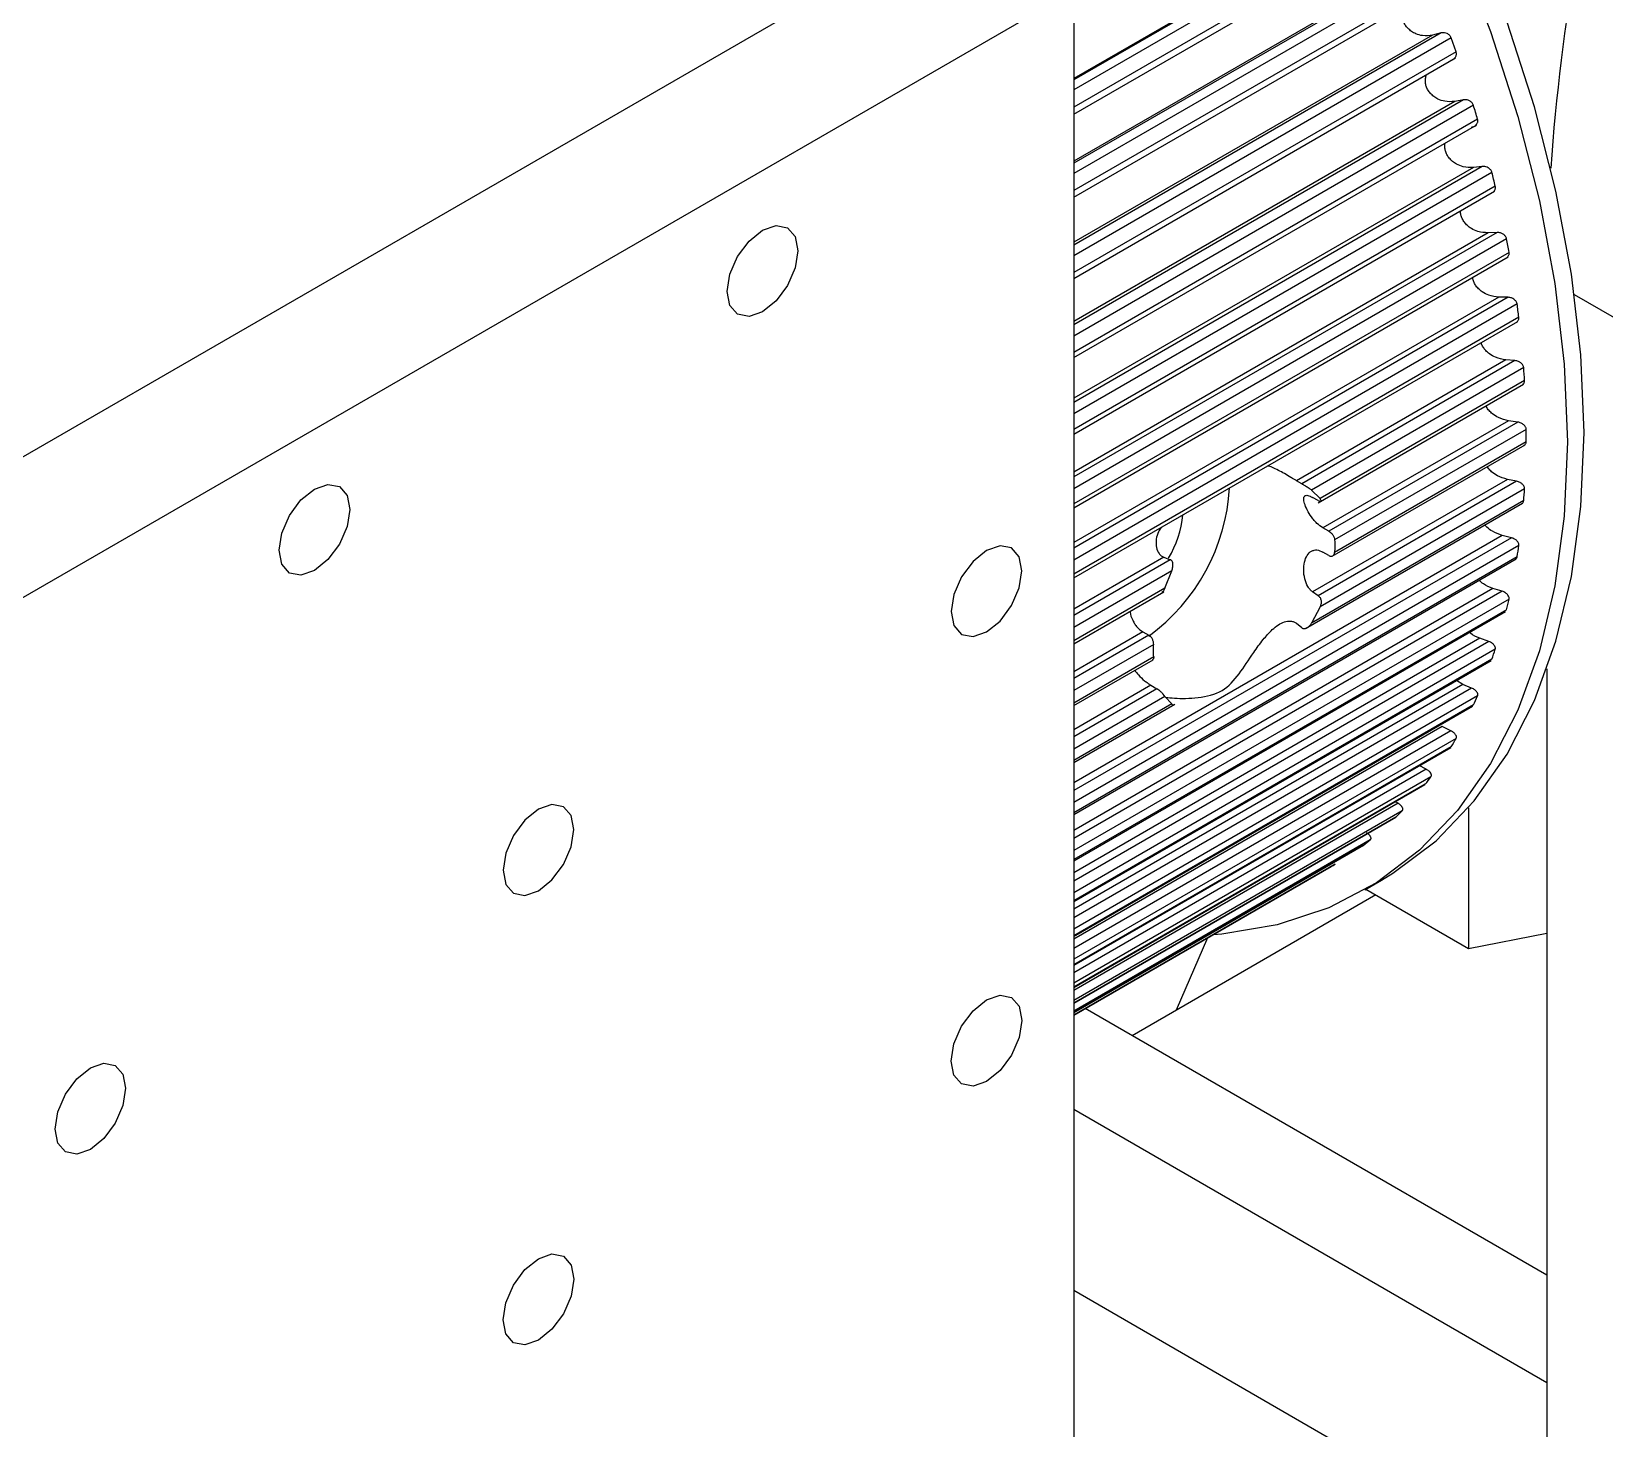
# Model space of a CAD drawing. Header units: millimetres. Extents: x 228 to 8791, y 273 to 5008.
# Drawn here: x 1267 to 1330.9, y 935.5 to 992.1 of the extents above; entities that cross this region are included whole.
import ezdxf

# ---------------------------------------------------------------- set-up
doc = ezdxf.new("R2010")
doc.units = ezdxf.units.MM

msp = doc.modelspace()

# ---------------------------------------------------------------- linework, layer by layer
at = {"color": 7, "linetype": 'Continuous', "lineweight": 25}
for p, q in [((1321.989, 997.466), (1309.335, 990.161)), ((1321.662, 997.331), (1309.335, 990.215)), ((1322.41, 997.314), (1309.335, 989.766)), ((973.283, 805.497), (1304.385, 996.638)), ((1322.667, 996.757), (1309.335, 989.06)), ((1309.335, 988.771), (1322.661, 996.464)), ((1323.185, 994.778), (1309.335, 986.782)), ((1322.848, 994.667), (1309.335, 986.867)), ((1323.602, 994.602), (1309.335, 986.366)), ((1323.831, 994.039), (1309.335, 985.671)), ((978.232, 802.639), (1309.335, 993.781)), ((1309.335, 993.781), (1309.335, 930.907)), ((1309.335, 985.408), (1323.815, 993.767)), ((1324.242, 992.068), (1309.335, 983.462)), ((1323.895, 991.981), (1309.335, 983.576)), ((1324.242, 992.068), (1323.895, 991.981)), ((1324.653, 991.869), (1309.335, 983.026)), ((1324.852, 991.304), (1309.335, 982.347)), ((1324.852, 991.304), (1324.653, 991.869)), ((1309.335, 982.11), (1324.828, 991.054)), ((1325.153, 989.353), (1309.335, 980.221)), ((1324.798, 989.29), (1309.335, 980.364)), ((1325.556, 989.133), (1309.335, 979.769)), ((1325.153, 989.353), (1324.798, 989.29)), ((1325.724, 988.569), (1309.335, 979.108)), ((1309.335, 978.897), (1325.693, 988.341)), ((1325.913, 986.65), (1309.335, 977.079)), ((1325.551, 986.611), (1309.335, 977.25)), ((1326.306, 986.41), (1309.335, 976.614)), ((1325.913, 986.65), (1325.551, 986.611)), ((1326.441, 985.852), (1309.335, 975.976)), ((1309.335, 975.79), (1326.405, 985.644)), ((1326.516, 983.975), (1309.335, 974.056)), ((1326.149, 983.96), (1309.335, 974.254)), ((1326.898, 983.718), (1309.335, 973.579)), ((1326.516, 983.975), (1326.149, 983.96)), ((1327, 983.168), (1309.335, 972.97)), ((1309.335, 972.807), (1326.96, 982.981)), ((1326.588, 981.353), (1309.335, 971.393)), ((1326.959, 981.345), (1309.335, 971.17)), ((1327.328, 981.073), (1309.335, 970.685)), ((1326.959, 981.345), (1326.588, 981.353)), ((1333.489, 979.227), (1329.655, 981.44)), ((1327.397, 980.534), (1309.335, 970.107)), ((1309.335, 969.966), (1327.353, 980.368)), ((1326.866, 978.807), (1318.373, 973.904)), ((1327.24, 978.776), (1318.588, 973.781)), ((1327.24, 978.776), (1326.866, 978.807)), ((1327.594, 978.49), (1318.99, 973.523)), ((1327.629, 977.966), (1319.333, 973.177)), ((1319.252, 973.011), (1327.584, 977.821)), ((1326.981, 976.337), (1319.45, 971.989)), ((1327.356, 976.283), (1319.687, 971.856)), ((1327.695, 975.987), (1319.921, 971.5)), ((1327.356, 976.283), (1326.981, 976.337)), ((1319.82, 970.836), (1327.649, 975.356)), ((1327.695, 975.482), (1319.921, 970.994)), ((1318.588, 973.781), (1318.373, 973.904)), ((1318.99, 973.523), (1319.333, 973.177)), ((1326.933, 973.959), (1319.031, 969.397)), ((1327.307, 973.884), (1319.261, 969.238)), ((1327.629, 973.578), (1319.333, 968.789)), ((1327.307, 973.884), (1326.933, 973.959)), ((1318.743, 967.903), (1327.549, 972.987)), ((1327.594, 973.094), (1318.99, 968.127)), ((1319.261, 973.103), (1319.031, 973.227)), ((1326.721, 971.686), (1309.335, 961.649)), ((1327.094, 971.591), (1309.335, 961.339)), ((1319.687, 971.856), (1319.45, 971.989)), ((1327.094, 971.591), (1326.721, 971.686)), ((1327.397, 971.279), (1309.335, 960.852)), ((1319.687, 970.865), (1319.45, 971.007)), ((1327.328, 970.819), (1309.335, 960.432)), ((1312.993, 970.798), (1309.335, 968.687)), ((1309.335, 960.368), (1327.285, 970.73)), ((1313.25, 970.699), (1309.335, 968.439)), ((1313.311, 970.245), (1309.335, 967.949)), ((1312.993, 970.798), (1313.25, 970.699)), ((1313.037, 969.543), (1313.311, 970.245)), ((1313.037, 969.543), (1309.335, 967.406)), ((1326.347, 969.534), (1309.335, 959.713)), ((1326.717, 969.419), (1309.335, 959.385)), ((1309.335, 967.286), (1312.993, 969.398)), ((1327, 969.103), (1309.335, 958.906)), ((1319.261, 969.238), (1319.031, 969.397)), ((1326.717, 969.419), (1326.347, 969.534)), ((1326.898, 968.671), (1309.335, 958.532)), ((1309.335, 958.482), (1326.858, 968.598)), ((1319.333, 968.789), (1318.99, 968.127)), ((1312.146, 967.772), (1309.335, 966.15)), ((1312.146, 967.772), (1312.384, 967.64)), ((1318.588, 967.939), (1318.373, 968.114)), ((1312.384, 967.64), (1309.335, 965.88)), ((1325.814, 967.515), (1309.335, 958.002)), ((1326.178, 967.382), (1309.335, 957.659)), ((1312.581, 967.262), (1309.335, 965.388)), ((1326.441, 967.065), (1309.335, 957.189)), ((1326.178, 967.382), (1325.814, 967.515)), ((1312.581, 966.756), (1309.335, 964.883)), ((1326.306, 966.662), (1309.335, 956.865)), ((1309.335, 964.783), (1312.557, 966.643)), ((1309.335, 956.828), (1326.271, 966.605)), ((1325.124, 965.642), (1324.863, 965.792)), ((1328.539, 966.273), (1328.539, 930)), ((1325.124, 965.642), (1309.335, 956.527)), ((1312.468, 965.608), (1309.335, 963.799)), ((1325.482, 965.492), (1309.335, 956.171)), ((1312.713, 965.458), (1309.335, 963.508)), ((1325.724, 965.175), (1309.335, 955.714)), ((1313.037, 965.155), (1309.335, 963.018)), ((1312.468, 965.608), (1312.713, 965.458)), ((1313.311, 964.849), (1313.037, 965.155)), ((1325.482, 965.492), (1325.124, 965.642)), ((1313.311, 964.849), (1309.335, 962.553)), ((1309.335, 962.472), (1313.435, 964.839)), ((1325.556, 964.805), (1309.335, 955.441)), ((1309.335, 955.416), (1325.527, 964.763)), ((1324.281, 963.926), (1309.335, 955.298)), ((1324.632, 963.761), (1324.281, 963.926)), ((1324.632, 963.761), (1309.335, 954.931)), ((1324.852, 963.447), (1309.335, 954.49)), ((1324.653, 963.112), (1309.335, 954.269)), ((1309.335, 954.253), (1324.631, 963.083)), ((1323.634, 962.2), (1309.335, 953.945)), ((1323.634, 962.2), (1323.354, 962.346)), ((1323.831, 961.891), (1309.335, 953.523)), ((1323.602, 961.592), (1309.335, 953.356)), ((1309.335, 953.347), (1323.588, 961.575)), ((1322.494, 960.817), (1309.335, 953.221)), ((1322.494, 960.817), (1322.385, 960.88)), ((1322.667, 960.516), (1309.335, 952.82)), ((1322.41, 960.256), (1309.335, 952.708)), ((1309.335, 952.704), (1322.406, 960.25)), ((1325.351, 960.637), (1325.351, 954.931)), ((1321.369, 959.331), (1309.335, 952.385)), ((1309.335, 952.328), (1321.09, 959.114)), ((1321.084, 959.111), (1309.335, 952.329)), ((1319.942, 958.344), (1309.335, 952.22)), ((1309.335, 952.219), (1319.786, 958.252)), ((1321.149, 957.307), (1321.821, 957.695)), ((1321.598, 957.097), (1311.707, 951.388)), ((1321.192, 957.332), (1325.351, 954.931)), ((1325.351, 954.931), (1328.539, 955.554)), ((1314.764, 955.353), (1313.494, 952.419)), ((1328.539, 941.671), (1309.801, 952.488)), ((1328.539, 937.306), (1309.335, 948.393)), ((1329.246, 929.551), (1309.335, 941.045))]:
    msp.add_line(p, q, dxfattribs=at)
at = {"color": 7, "linetype": 'Continuous', "lineweight": 25, "flags": 128}
for points in [[(1324.914, 995.564), (1326.25, 992.123), (1327.359, 988.678), (1328.232, 985.26), (1328.862, 981.9), (1329.242, 978.628), (1329.369, 975.475)], [(1330.041, 975.863), (1329.913, 979.016), (1329.533, 982.288), (1328.904, 985.648), (1328.031, 989.066), (1326.921, 992.511)], [(1296.708, 980.755), (1296.16, 980.565), (1295.696, 980.655), (1295.385, 981.012), (1295.276, 981.582), (1295.385, 982.278), (1295.696, 982.993), (1296.16, 983.62), (1296.708, 984.062), (1297.256, 984.253), (1297.721, 984.162), (1298.031, 983.805), (1298.14, 983.235), (1298.031, 982.539), (1297.721, 981.824), (1297.256, 981.197), (1296.708, 980.755)], [(1329.369, 975.475), (1329.242, 972.468), (1328.862, 969.636), (1328.232, 967.002), (1327.359, 964.593), (1326.25, 962.428), (1324.914, 960.529), (1323.366, 958.911), (1321.617, 957.59), (1319.684, 956.578), (1317.585, 955.884), (1315.339, 955.513), (1314.995, 955.486)], [(1321.821, 957.695), (1322.289, 957.978), (1324.037, 959.299), (1325.586, 960.916), (1326.921, 962.816), (1328.031, 964.981), (1328.904, 967.39), (1329.533, 970.023), (1329.913, 972.856), (1330.041, 975.863)], [(1278.525, 970.258), (1277.978, 970.068), (1277.513, 970.158), (1277.203, 970.515), (1277.094, 971.085), (1277.203, 971.781), (1277.513, 972.497), (1277.978, 973.123), (1278.525, 973.565), (1279.073, 973.756), (1279.538, 973.666), (1279.848, 973.308), (1279.957, 972.739), (1279.848, 972.043), (1279.538, 971.327), (1279.073, 970.701), (1278.525, 970.258)], [(1305.8, 967.767), (1306.348, 968.21), (1306.812, 968.836), (1307.122, 969.552), (1307.231, 970.247), (1307.122, 970.817), (1306.812, 971.175), (1306.348, 971.265), (1305.8, 971.074), (1305.252, 970.632), (1304.787, 970.006), (1304.477, 969.29), (1304.368, 968.594), (1304.477, 968.024), (1304.787, 967.667), (1305.252, 967.577), (1305.8, 967.767)], [(1287.617, 957.271), (1288.165, 957.713), (1288.629, 958.339), (1288.94, 959.055), (1289.049, 959.751), (1288.94, 960.321), (1288.629, 960.678), (1288.165, 960.768), (1287.617, 960.578), (1287.069, 960.135), (1286.604, 959.509), (1286.294, 958.793), (1286.185, 958.098), (1286.294, 957.528), (1286.604, 957.17), (1287.069, 957.08), (1287.617, 957.271)], [(1305.8, 949.531), (1305.252, 949.341), (1304.787, 949.431), (1304.477, 949.788), (1304.368, 950.358), (1304.477, 951.054), (1304.787, 951.769), (1305.252, 952.396), (1305.8, 952.838), (1306.348, 953.029), (1306.812, 952.938), (1307.122, 952.581), (1307.231, 952.011), (1307.122, 951.316), (1306.812, 950.6), (1306.348, 949.973), (1305.8, 949.531)], [(1269.434, 946.774), (1268.886, 946.584), (1268.422, 946.674), (1268.111, 947.031), (1268.002, 947.601), (1268.111, 948.297), (1268.422, 949.012), (1268.886, 949.639), (1269.434, 950.081), (1269.982, 950.271), (1270.447, 950.181), (1270.757, 949.824), (1270.866, 949.254), (1270.757, 948.558), (1270.447, 947.843), (1269.982, 947.216), (1269.434, 946.774)], [(1287.617, 939.035), (1287.069, 938.844), (1286.604, 938.934), (1286.294, 939.292), (1286.185, 939.861), (1286.294, 940.557), (1286.604, 941.273), (1287.069, 941.899), (1287.617, 942.342), (1288.165, 942.532), (1288.629, 942.442), (1288.94, 942.085), (1289.049, 941.515), (1288.94, 940.819), (1288.629, 940.103), (1288.165, 939.477), (1287.617, 939.035)]]:
    msp.add_lwpolyline(points, dxfattribs=at)
at = {"color": 7, "linetype": 'Continuous', "lineweight": 25}
for centre, radius, start, end in [((1415.257, 980.389), 86.789, 164.29401, 175.91009), ((1271.3, 972.703), 56.689, 16.25288, 16.84735), ((1274.878, 973.666), 52.983, 13.2961, 13.91798), ((1278.843, 974.513), 48.929, 10.18792, 10.84369), ((1283.061, 975.173), 44.658, 6.89466, 7.5916), ((1287.392, 975.591), 40.306, 3.37862, 4.12486), ((1291.694, 975.734), 36.002, 359.5977, 0.4023), ((1307.658, 974.075), 8.012, 306.12166, 356.71735), ((1295.83, 975.591), 31.862, 355.5055, 356.37837), ((1309.908, 972.817), 3.86, 327.92134, 355.5587), ((1299.679, 975.173), 27.99, 351.0522, 352.00381), ((1303.136, 974.513), 24.469, 346.1867, 347.22754), ((1306.124, 973.666), 21.363, 340.86094, 342.00037), ((1308.59, 972.703), 18.714, 335.03692, 336.2815), ((1310.516, 971.708), 16.546, 328.69705, 330.04812), ((1311.91, 970.774), 14.867, 321.85694, 323.3079), ((1312.811, 969.997), 13.676, 314.57774, 316.11177), ((1313.286, 969.469), 12.965, 306.97253, 308.56209), ((1313.422, 969.277), 12.729, 299.99732, 300.80996)]:
    msp.add_arc(centre, radius, start, end, dxfattribs=at)
for points, knots in [([(1323.895, 991.981), (1323.762, 991.963), (1323.537, 991.933), (1323.241, 992.016), (1323.043, 992.124), (1322.899, 992.246), (1322.788, 992.383), (1322.711, 992.533), (1322.669, 992.692), (1322.664, 992.86), (1322.692, 993.021), (1322.74, 993.115), (1322.763, 993.159)], [0, 0, 0, 0, 0.200269, 0.336592, 0.429744, 0.516882, 0.598752, 0.676248, 0.753904, 0.835883, 0.923101, 1, 1, 1, 1]), ([(1324.653, 991.869), (1324.646, 991.886), (1324.63, 991.921), (1324.593, 991.969), (1324.544, 992.012), (1324.474, 992.053), (1324.369, 992.084), (1324.288, 992.074), (1324.242, 992.068)], [0, 0, 0, 0, 0.111503, 0.229876, 0.356408, 0.492158, 0.709703, 1, 1, 1, 1]), ([(1324.632, 990.959), (1324.675, 990.974), (1324.75, 990.999), (1324.818, 991.07), (1324.851, 991.133), (1324.865, 991.189), (1324.867, 991.247), (1324.857, 991.285), (1324.852, 991.304)], [0, 0, 0, 0, 0.290662, 0.507646, 0.635159, 0.756001, 0.879996, 1, 1, 1, 1]), ([(1324.798, 989.29), (1324.662, 989.281), (1324.434, 989.266), (1324.14, 989.365), (1323.947, 989.484), (1323.808, 989.612), (1323.704, 989.753), (1323.635, 989.904), (1323.603, 990.062), (1323.604, 990.224), (1323.636, 990.324), (1323.652, 990.375)], [0, 0, 0, 0, 0.218199, 0.366727, 0.468218, 0.563158, 0.652357, 0.736792, 0.8214, 0.910718, 1, 1, 1, 1]), ([(1325.556, 989.133), (1325.55, 989.15), (1325.536, 989.185), (1325.501, 989.234), (1325.455, 989.279), (1325.386, 989.323), (1325.282, 989.361), (1325.2, 989.356), (1325.153, 989.353)], [0, 0, 0, 0, 0.111503, 0.229876, 0.356408, 0.492158, 0.709703, 1, 1, 1, 1]), ([(1325.482, 988.247), (1325.526, 988.258), (1325.604, 988.278), (1325.676, 988.344), (1325.713, 988.402), (1325.73, 988.456), (1325.736, 988.512), (1325.728, 988.55), (1325.724, 988.569)], [0, 0, 0, 0, 0.290663, 0.507646, 0.637159, 0.755543, 0.878681, 1, 1, 1, 1]), ([(1325.551, 986.611), (1325.413, 986.611), (1325.182, 986.611), (1324.892, 986.725), (1324.704, 986.853), (1324.571, 986.986), (1324.475, 987.13), (1324.414, 987.282), (1324.393, 987.437), (1324.394, 987.547), (1324.411, 987.598), (1324.412, 987.601)], [0, 0, 0, 0, 0.238219, 0.400375, 0.511179, 0.61483, 0.712213, 0.804394, 0.896765, 0.994279, 1, 1, 1, 1]), ([(1326.306, 986.41), (1326.3, 986.427), (1326.289, 986.462), (1326.257, 986.512), (1326.212, 986.559), (1326.146, 986.606), (1326.043, 986.649), (1325.96, 986.649), (1325.913, 986.65)], [0, 0, 0, 0, 0.111503, 0.229876, 0.356408, 0.492158, 0.709703, 1, 1, 1, 1]), ([(1326.386, 985.647), (1326.398, 985.662), (1326.421, 985.69), (1326.441, 985.741), (1326.45, 985.795), (1326.444, 985.833), (1326.441, 985.852)], [0, 0, 0, 0, 0.266263, 0.510677, 0.750934, 1, 1, 1, 1]), ([(1326.149, 983.96), (1326.01, 983.968), (1325.777, 983.983), (1325.491, 984.112), (1325.31, 984.248), (1325.184, 984.385), (1325.095, 984.531), (1325.045, 984.681), (1325.028, 984.791), (1325.037, 984.847), (1325.038, 984.855)], [0, 0, 0, 0, 0.261302, 0.439171, 0.560712, 0.674407, 0.781226, 0.88234, 0.983662, 1, 1, 1, 1]), ([(1326.898, 983.718), (1326.893, 983.735), (1326.884, 983.77), (1326.854, 983.82), (1326.813, 983.868), (1326.748, 983.918), (1326.647, 983.966), (1326.564, 983.972), (1326.516, 983.975)], [0, 0, 0, 0, 0.111503, 0.229876, 0.356408, 0.492158, 0.709703, 1, 1, 1, 1]), ([(1326.932, 982.972), (1326.945, 982.986), (1326.97, 983.013), (1326.994, 983.061), (1327.006, 983.113), (1327.002, 983.149), (1327, 983.168)], [0, 0, 0, 0, 0.269051, 0.51686, 0.748138, 1, 1, 1, 1]), ([(1326.588, 981.353), (1326.449, 981.37), (1326.214, 981.399), (1325.935, 981.541), (1325.76, 981.684), (1325.641, 981.825), (1325.564, 981.972), (1325.525, 982.083), (1325.524, 982.142), (1325.524, 982.152)], [0, 0, 0, 0, 0.289019, 0.485755, 0.620187, 0.745942, 0.864092, 0.975931, 1, 1, 1, 1]), ([(1327.328, 981.073), (1327.325, 981.089), (1327.318, 981.123), (1327.291, 981.174), (1327.252, 981.223), (1327.19, 981.275), (1327.091, 981.328), (1327.007, 981.339), (1326.959, 981.345)], [0, 0, 0, 0, 0.111503, 0.229876, 0.356408, 0.492158, 0.709703, 1, 1, 1, 1]), ([(1327.316, 980.349), (1327.33, 980.362), (1327.358, 980.386), (1327.384, 980.432), (1327.399, 980.481), (1327.397, 980.516), (1327.397, 980.534)], [0, 0, 0, 0, 0.271544, 0.522786, 0.755747, 1, 1, 1, 1]), ([(1326.866, 978.807), (1326.727, 978.832), (1326.492, 978.874), (1326.22, 979.029), (1326.052, 979.178), (1325.944, 979.322), (1325.883, 979.434), (1325.87, 979.497), (1325.867, 979.51)], [0, 0, 0, 0, 0.323192, 0.543188, 0.693515, 0.834139, 0.966258, 1, 1, 1, 1]), ([(1327.594, 978.49), (1327.592, 978.506), (1327.587, 978.54), (1327.563, 978.59), (1327.527, 978.64), (1327.468, 978.694), (1327.372, 978.752), (1327.288, 978.767), (1327.24, 978.776)], [0, 0, 0, 0, 0.111503, 0.229876, 0.356408, 0.492158, 0.709703, 1, 1, 1, 1]), ([(1327.54, 977.797), (1327.553, 977.808), (1327.581, 977.829), (1327.61, 977.87), (1327.628, 977.917), (1327.628, 977.95), (1327.629, 977.966)], [0, 0, 0, 0, 0.25194, 0.513804, 0.75793, 1, 1, 1, 1]), ([(1326.981, 976.337), (1326.843, 976.37), (1326.609, 976.425), (1326.344, 976.591), (1326.187, 976.745), (1326.1, 976.86), (1326.073, 976.928), (1326.066, 976.945)], [0, 0, 0, 0, 0.366994, 0.616807, 0.787508, 0.94719, 1, 1, 1, 1]), ([(1327.603, 976.169), (1327.566, 976.197), (1327.493, 976.254), (1327.402, 976.274), (1327.356, 976.283)], [0, 0, 0, 0, 0.498929, 1, 1, 1, 1]), ([(1327.695, 975.987), (1327.694, 976.002), (1327.691, 976.033), (1327.673, 976.08), (1327.645, 976.127), (1327.617, 976.155), (1327.603, 976.169)], [0, 0, 0, 0, 0.234869, 0.47831, 0.732667, 1, 1, 1, 1]), ([(1327.596, 975.326), (1327.61, 975.335), (1327.639, 975.353), (1327.67, 975.391), (1327.691, 975.435), (1327.694, 975.466), (1327.695, 975.482)], [0, 0, 0, 0, 0.243069, 0.511291, 0.762687, 1, 1, 1, 1]), ([(1318.373, 973.904), (1318.338, 973.924), (1318.269, 973.963), (1318.104, 974.06), (1317.888, 974.189), (1317.631, 974.331), (1317.396, 974.449), (1317.261, 974.487), (1317.197, 974.505)], [0, 0, 0, 0, 0.100891, 0.201343, 0.40219, 0.590268, 0.804875, 1, 1, 1, 1]), ([(1326.933, 973.959), (1326.795, 973.999), (1326.562, 974.066), (1326.309, 974.242), (1326.176, 974.375), (1326.132, 974.449), (1326.118, 974.472)], [0, 0, 0, 0, 0.425979, 0.715944, 0.914081, 1, 1, 1, 1]), ([(1318.588, 973.781), (1318.602, 973.773), (1318.63, 973.757), (1318.685, 973.726), (1318.746, 973.689), (1318.816, 973.644), (1318.907, 973.587), (1318.958, 973.547), (1318.99, 973.523)], [0, 0, 0, 0, 0.109822, 0.22767, 0.357166, 0.501057, 0.69007, 1, 1, 1, 1]), ([(1327.629, 973.578), (1327.628, 973.594), (1327.628, 973.625), (1327.61, 973.674), (1327.58, 973.723), (1327.528, 973.781), (1327.438, 973.845), (1327.355, 973.87), (1327.307, 973.884)], [0, 0, 0, 0, 0.114372, 0.230494, 0.3553, 0.489798, 0.711341, 1, 1, 1, 1]), ([(1319.45, 971.989), (1319.367, 972.044), (1319.243, 972.126), (1319.088, 972.295), (1318.948, 972.476), (1318.796, 972.723), (1318.69, 972.988), (1318.652, 973.191), (1318.701, 973.3), (1318.799, 973.321), (1318.921, 973.283), (1318.994, 973.246), (1319.031, 973.227)], [0, 0, 0, 0, 0.125171, 0.186681, 0.25081, 0.375248, 0.500826, 0.624154, 0.751482, 0.879247, 0.939199, 1, 1, 1, 1]), ([(1319.261, 973.103), (1319.274, 973.096), (1319.301, 973.083), (1319.332, 973.074), (1319.355, 973.074), (1319.373, 973.086), (1319.377, 973.115), (1319.348, 973.157), (1319.333, 973.177)], [0, 0, 0, 0, 0.120049, 0.237962, 0.36031, 0.493006, 0.747889, 1, 1, 1, 1]), ([(1327.526, 972.975), (1327.539, 972.987), (1327.564, 973.009), (1327.587, 973.05), (1327.592, 973.08), (1327.594, 973.094)], [0, 0, 0, 0, 0.354355, 0.68648, 1, 1, 1, 1]), ([(1312.879, 972.012), (1312.83, 971.929), (1312.727, 971.755), (1312.668, 971.468), (1312.676, 971.182), (1312.766, 970.979), (1312.881, 970.853), (1312.955, 970.816), (1312.993, 970.798)], [0, 0, 0, 0, 0.193971, 0.408853, 0.59753, 0.79848, 0.898984, 1, 1, 1, 1]), ([(1319.687, 971.856), (1319.713, 971.839), (1319.753, 971.813), (1319.807, 971.756), (1319.857, 971.691), (1319.905, 971.599), (1319.916, 971.533), (1319.921, 971.5)], [0, 0, 0, 0, 0.225429, 0.356872, 0.500526, 0.750239, 1, 1, 1, 1]), ([(1319.921, 971.5), (1319.925, 971.407), (1319.933, 971.242), (1319.925, 971.07), (1319.921, 970.994)], [0, 0, 0, 0, 0.559946, 1, 1, 1, 1]), ([(1326.721, 971.686), (1326.586, 971.734), (1326.358, 971.814), (1326.127, 971.978), (1326.046, 972.077), (1326.022, 972.105)], [0, 0, 0, 0, 0.510361, 0.857764, 1, 1, 1, 1]), ([(1327.397, 971.279), (1327.397, 971.295), (1327.399, 971.325), (1327.384, 971.372), (1327.358, 971.42), (1327.309, 971.478), (1327.223, 971.546), (1327.14, 971.575), (1327.094, 971.591)], [0, 0, 0, 0, 0.118959, 0.232226, 0.354726, 0.487412, 0.713305, 1, 1, 1, 1]), ([(1319.031, 969.397), (1318.994, 969.426), (1318.921, 969.484), (1318.799, 969.653), (1318.701, 969.922), (1318.652, 970.272), (1318.69, 970.61), (1318.795, 970.891), (1318.947, 971.035), (1319.088, 971.091), (1319.243, 971.105), (1319.367, 971.046), (1319.45, 971.007)], [0, 0, 0, 0, 0.06076, 0.120686, 0.24843, 0.375647, 0.498997, 0.624482, 0.74891, 0.813129, 0.874711, 1, 1, 1, 1]), ([(1319.687, 970.865), (1319.701, 970.857), (1319.729, 970.843), (1319.784, 970.832), (1319.847, 970.848), (1319.895, 970.893), (1319.916, 970.947), (1319.92, 970.978), (1319.921, 970.994)], [0, 0, 0, 0, 0.123892, 0.245174, 0.499767, 0.754451, 0.875916, 1, 1, 1, 1]), ([(1313.311, 970.245), (1313.33, 970.298), (1313.36, 970.385), (1313.367, 970.498), (1313.354, 970.576), (1313.329, 970.634), (1313.295, 970.677), (1313.265, 970.692), (1313.25, 970.699)], [0, 0, 0, 0, 0.309892, 0.498919, 0.64281, 0.772309, 0.890164, 1, 1, 1, 1]), ([(1327.253, 970.712), (1327.266, 970.721), (1327.292, 970.74), (1327.318, 970.777), (1327.325, 970.806), (1327.328, 970.819)], [0, 0, 0, 0, 0.341564, 0.680269, 1, 1, 1, 1]), ([(1326.347, 969.534), (1326.211, 969.586), (1325.998, 969.668), (1325.837, 969.81), (1325.779, 969.861)], [0, 0, 0, 0, 0.641876, 1, 1, 1, 1]), ([(1313.037, 969.543), (1313.021, 969.503), (1312.99, 969.43), (1312.937, 969.384), (1312.913, 969.363)], [0, 0, 0, 0, 0.539019, 1, 1, 1, 1]), ([(1319.261, 969.238), (1319.273, 969.228), (1319.299, 969.207), (1319.331, 969.162), (1319.356, 969.106), (1319.375, 969.025), (1319.377, 968.913), (1319.348, 968.833), (1319.333, 968.789)], [0, 0, 0, 0, 0.112458, 0.231376, 0.357839, 0.492747, 0.728069, 1, 1, 1, 1]), ([(1327, 969.103), (1327.002, 969.118), (1327.005, 969.145), (1326.993, 969.2), (1326.951, 969.271), (1326.876, 969.341), (1326.793, 969.392), (1326.743, 969.41), (1326.717, 969.419)], [0, 0, 0, 0, 0.122834, 0.215424, 0.426837, 0.68709, 0.837015, 1, 1, 1, 1]), ([(1311.631, 968.612), (1311.63, 968.599), (1311.624, 968.478), (1311.702, 968.292), (1311.807, 968.092), (1311.943, 967.911), (1312.064, 967.828), (1312.146, 967.772)], [0, 0, 0, 0, 0.036992, 0.356085, 0.520772, 0.6787, 1, 1, 1, 1]), ([(1313.066, 965.122), (1313.181, 965.107), (1313.547, 965.06), (1314.375, 965.072), (1315.425, 965.318), (1316.052, 966.04), (1316.536, 966.795), (1316.99, 967.43), (1317.332, 967.819), (1317.629, 968.061), (1317.887, 968.193), (1318.104, 968.22), (1318.269, 968.183), (1318.338, 968.137), (1318.373, 968.114)], [0, 0, 0, 0, 0.070298, 0.224708, 0.379158, 0.533697, 0.687515, 0.773061, 0.843533, 0.885233, 0.921869, 0.960877, 0.980389, 1, 1, 1, 1]), ([(1318.588, 967.939), (1318.604, 967.93), (1318.635, 967.91), (1318.692, 967.905), (1318.751, 967.915), (1318.826, 967.946), (1318.915, 968.012), (1318.964, 968.088), (1318.99, 968.127)], [0, 0, 0, 0, 0.12393, 0.247422, 0.370628, 0.500053, 0.739362, 1, 1, 1, 1]), ([(1325.814, 967.515), (1325.677, 967.571), (1325.52, 967.635), (1325.405, 967.738), (1325.391, 967.751)], [0, 0, 0, 0, 0.874018, 1, 1, 1, 1]), ([(1312.581, 967.262), (1312.579, 967.297), (1312.575, 967.367), (1312.532, 967.481), (1312.467, 967.581), (1312.412, 967.62), (1312.384, 967.64)], [0, 0, 0, 0, 0.250006, 0.500219, 0.749413, 1, 1, 1, 1]), ([(1312.581, 966.756), (1312.578, 966.848), (1312.572, 967.013), (1312.578, 967.186), (1312.581, 967.262)], [0, 0, 0, 0, 0.559946, 1, 1, 1, 1]), ([(1326.441, 967.065), (1326.444, 967.079), (1326.45, 967.105), (1326.44, 967.159), (1326.403, 967.229), (1326.332, 967.299), (1326.252, 967.351), (1326.204, 967.372), (1326.178, 967.382)], [0, 0, 0, 0, 0.122033, 0.227273, 0.433033, 0.689403, 0.837975, 1, 1, 1, 1]), ([(1312.581, 966.756), (1312.581, 966.741), (1312.581, 966.712), (1312.567, 966.663), (1312.543, 966.643), (1312.527, 966.63)], [0, 0, 0, 0, 0.248025, 0.490835, 1, 1, 1, 1]), ([(1311.811, 966.212), (1311.857, 966.15), (1311.968, 966.002), (1312.166, 965.823), (1312.343, 965.687), (1312.426, 965.634), (1312.468, 965.608)], [0, 0, 0, 0, 0.269563, 0.645085, 0.821296, 1, 1, 1, 1]), ([(1313.037, 965.155), (1313.017, 965.181), (1312.98, 965.231), (1312.891, 965.325), (1312.796, 965.404), (1312.739, 965.441), (1312.713, 965.458)], [0, 0, 0, 0, 0.294688, 0.564209, 0.797735, 1, 1, 1, 1]), ([(1325.724, 965.175), (1325.728, 965.188), (1325.736, 965.214), (1325.73, 965.267), (1325.695, 965.336), (1325.63, 965.404), (1325.554, 965.459), (1325.507, 965.481), (1325.482, 965.492)], [0, 0, 0, 0, 0.120615, 0.239842, 0.439669, 0.691912, 0.839028, 1, 1, 1, 1]), ([(1313.311, 964.849), (1313.328, 964.834), (1313.36, 964.807), (1313.37, 964.795), (1313.361, 964.798), (1313.36, 964.799)], [0, 0, 0, 0, 0.484695, 0.929802, 1, 1, 1, 1]), ([(1324.852, 963.447), (1324.857, 963.459), (1324.867, 963.483), (1324.865, 963.534), (1324.835, 963.602), (1324.774, 963.67), (1324.702, 963.725), (1324.656, 963.749), (1324.632, 963.761)], [0, 0, 0, 0, 0.119134, 0.242986, 0.446912, 0.69458, 0.840122, 1, 1, 1, 1]), ([(1323.831, 961.891), (1323.837, 961.901), (1323.849, 961.923), (1323.851, 961.971), (1323.826, 962.037), (1323.755, 962.124), (1323.677, 962.173), (1323.634, 962.2)], [0, 0, 0, 0, 0.11773, 0.240916, 0.45558, 0.698447, 1, 1, 1, 1]), ([(1322.667, 960.516), (1322.674, 960.525), (1322.688, 960.544), (1322.695, 960.589), (1322.675, 960.653), (1322.608, 960.739), (1322.535, 960.79), (1322.494, 960.817)], [0, 0, 0, 0, 0.115923, 0.237714, 0.464079, 0.701299, 1, 1, 1, 1]), ([(1321.369, 959.331), (1321.376, 959.339), (1321.392, 959.355), (1321.401, 959.387), (1321.397, 959.423), (1321.377, 959.473), (1321.327, 959.543), (1321.257, 959.594), (1321.218, 959.623)], [0, 0, 0, 0, 0.114083, 0.234568, 0.362819, 0.474869, 0.704778, 1, 1, 1, 1])]:
    msp.add_open_spline(points, degree=3, knots=knots, dxfattribs=at)

doc.saveas('drawing.dxf')
